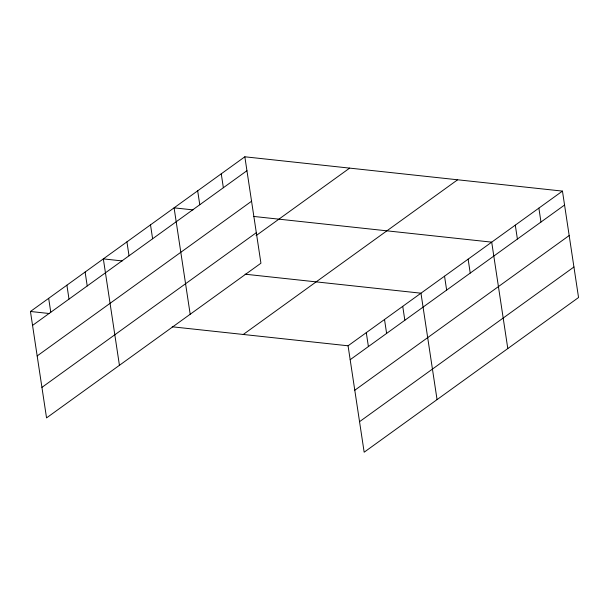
<?xml version="1.0" encoding="UTF-8"?>
<svg xmlns="http://www.w3.org/2000/svg" width="609" height="609" viewBox="0 0 609 609"><rect width="100%" height="100%" fill="white"/><g stroke="black" fill="none" stroke-linecap="round" stroke-linejoin="round"><path stroke-width="0.91" d="M244.841 156.795L260.934 263.21L46.543 417.896L30.45 311.481L244.841 156.795L562.457 191.104L578.55 297.519L364.159 452.205L348.066 345.79L562.457 191.104M32.559 325.404L246.942 170.71M37.172 355.93L251.563 201.236M41.93 387.377L256.313 232.684M256.084 235.63L349.65 168.114M243.257 334.47L457.641 179.777M350.175 359.706L564.558 205.02M354.788 390.232L569.179 235.546M359.546 421.679L573.937 266.993M192.977 209.884L174.09 207.844L190.183 314.259M253.405 216.408L491.707 242.146L507.799 348.561M122.226 260.926L103.34 258.886L119.433 365.309M245.077 274.195L420.964 293.195L437.056 399.611M30.45 311.481L49.337 313.521M172.187 326.789L348.066 345.79M538.874 208.118L540.975 222.034M515.29 225.132L517.399 239.048M468.123 259.16L470.232 273.083M444.54 276.182L446.648 290.097M402.739 306.342L404.84 320.265M384.515 319.489L386.616 333.412M366.291 332.643L368.399 346.559M221.257 173.809L223.358 187.732M197.674 190.823L199.775 204.746M150.507 224.858L152.615 238.774M126.923 241.872L129.032 255.795M85.115 272.04L87.224 285.956M66.899 285.187L69 299.103M48.674 298.334L50.775 312.257"/></g></svg>
